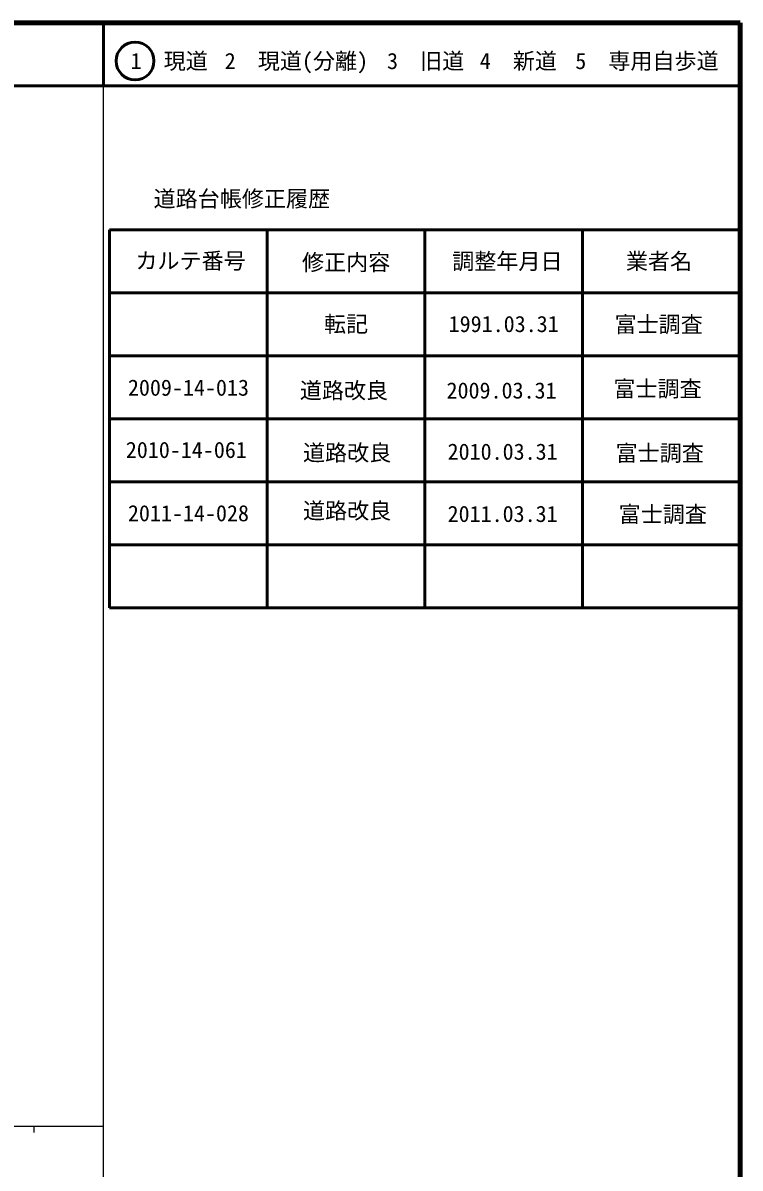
# Model space of a CAD drawing. Units: millimetres on the paper, enlarged 1000 times. Extents: x 40000 to 680000, y 20000 to 380000.
# Drawn here: x 566242 to 680000, y 198357 to 380000 of the extents above; entities that cross this region are included whole.
import ezdxf
from ezdxf.enums import TextEntityAlignment as Align

# ---------------------------------------------------------------- set-up
doc = ezdxf.new("R2010")
doc.units = ezdxf.units.MM
doc.header["$LTSCALE"] = 1000
for name, color, linetype, lineweight in [('M-TTL', 2, 'Continuous', 140), ('M-TTL-BAND', 7, 'Continuous', 25), ('M-TTL-FRAM', 2, 'Continuous', 50), ('M-TTL-LINE', 7, 'Continuous', 50)]:
    doc.layers.add(name, color=color, linetype=linetype, lineweight=lineweight)
doc.layers.add('M-TTL-TXT', color=7, linetype='Continuous')
doc.styles.add('ＭＳ ゴシック', font='')
doc.styles.get('ＭＳ ゴシック').set_extended_font_data('MS Gothic')

msp = doc.modelspace()

# ---------------------------------------------------------------- linework, layer by layer
at = {"layer": 'M-TTL'}
for p, q in [((680000, 380000), (40000, 380000)), ((680000, 20000), (680000, 380000))]:
    msp.add_line(p, q, dxfattribs=at)
at = {"layer": 'M-TTL-BAND'}
for p, q in [((579000, 20000), (579000, 370000)), ((40000, 205000), (579000, 205000)), ((568000, 205000), (568000, 204000))]:
    msp.add_line(p, q, dxfattribs=at)
at = {"layer": 'M-TTL-FRAM'}
for p, q in [((580000, 347197), (580000, 287197)), ((580000, 347197), (680000, 347197)), ((580000, 287197), (680000, 287197))]:
    msp.add_line(p, q, dxfattribs=at)
at = {"layer": 'M-TTL-LINE'}
for p, q in [((579000, 380000), (579000, 370000)), ((40000, 370000), (680000, 370000)), ((605000, 347197), (605000, 287197)), ((630000, 347197), (630000, 287197)), ((655000, 347197), (655000, 287197)), ((580000, 337197), (680000, 337197)), ((580000, 327197), (680000, 327197)), ((580000, 317197), (680000, 317197)), ((580000, 307197), (680000, 307197)), ((580000, 297197), (680000, 297197))]:
    msp.add_line(p, q, dxfattribs=at)
msp.add_circle((584031, 373958), 3000, dxfattribs=at)

# ---------------------------------------------------------------- texts
at = {"layer": 'M-TTL-TXT', "style": 'ＭＳ ゴシック'}
for s, p in [('1\u3000現道', (589448, 373958)), ('2\u3000現道(分離)', (609619, 373958)), ('3\u3000旧道', (630121, 373958)), ('4\u3000新道', (644824, 373958)), ('5\u3000専用自歩道', (665228, 373958)), ('道路台帳修正履歴', (600968, 352113)), ('カルテ番号', (592839, 342277)), ('修正内容', (617509, 342023)), ('調整年月日', (643089, 342197)), ('業者名', (667134, 342197)), ('転記', (617500, 332245)), ('1991.03.31', (642500, 332245)), ('富士調査', (667077, 332189)), ('2009-14-013', (592500, 322148)), ('道路改良', (617165, 321703)), ('富士調査', (666909, 321981)), ('2009.03.31', (642165, 321703)), ('2010-14-061', (592165, 312275)), ('道路改良', (617667, 311830)), ('2010.03.31', (642333, 311997)), ('富士調査', (667244, 311773)), ('2011-14-028', (592500, 302234)), ('道路改良', (617667, 302626)), ('2011.03.31', (642333, 302124)), ('富士調査', (667746, 302067))]:
    msp.add_text(s, height=2566, dxfattribs=at).set_placement(p, align=Align.MIDDLE_CENTER)

doc.saveas('drawing.dxf')
